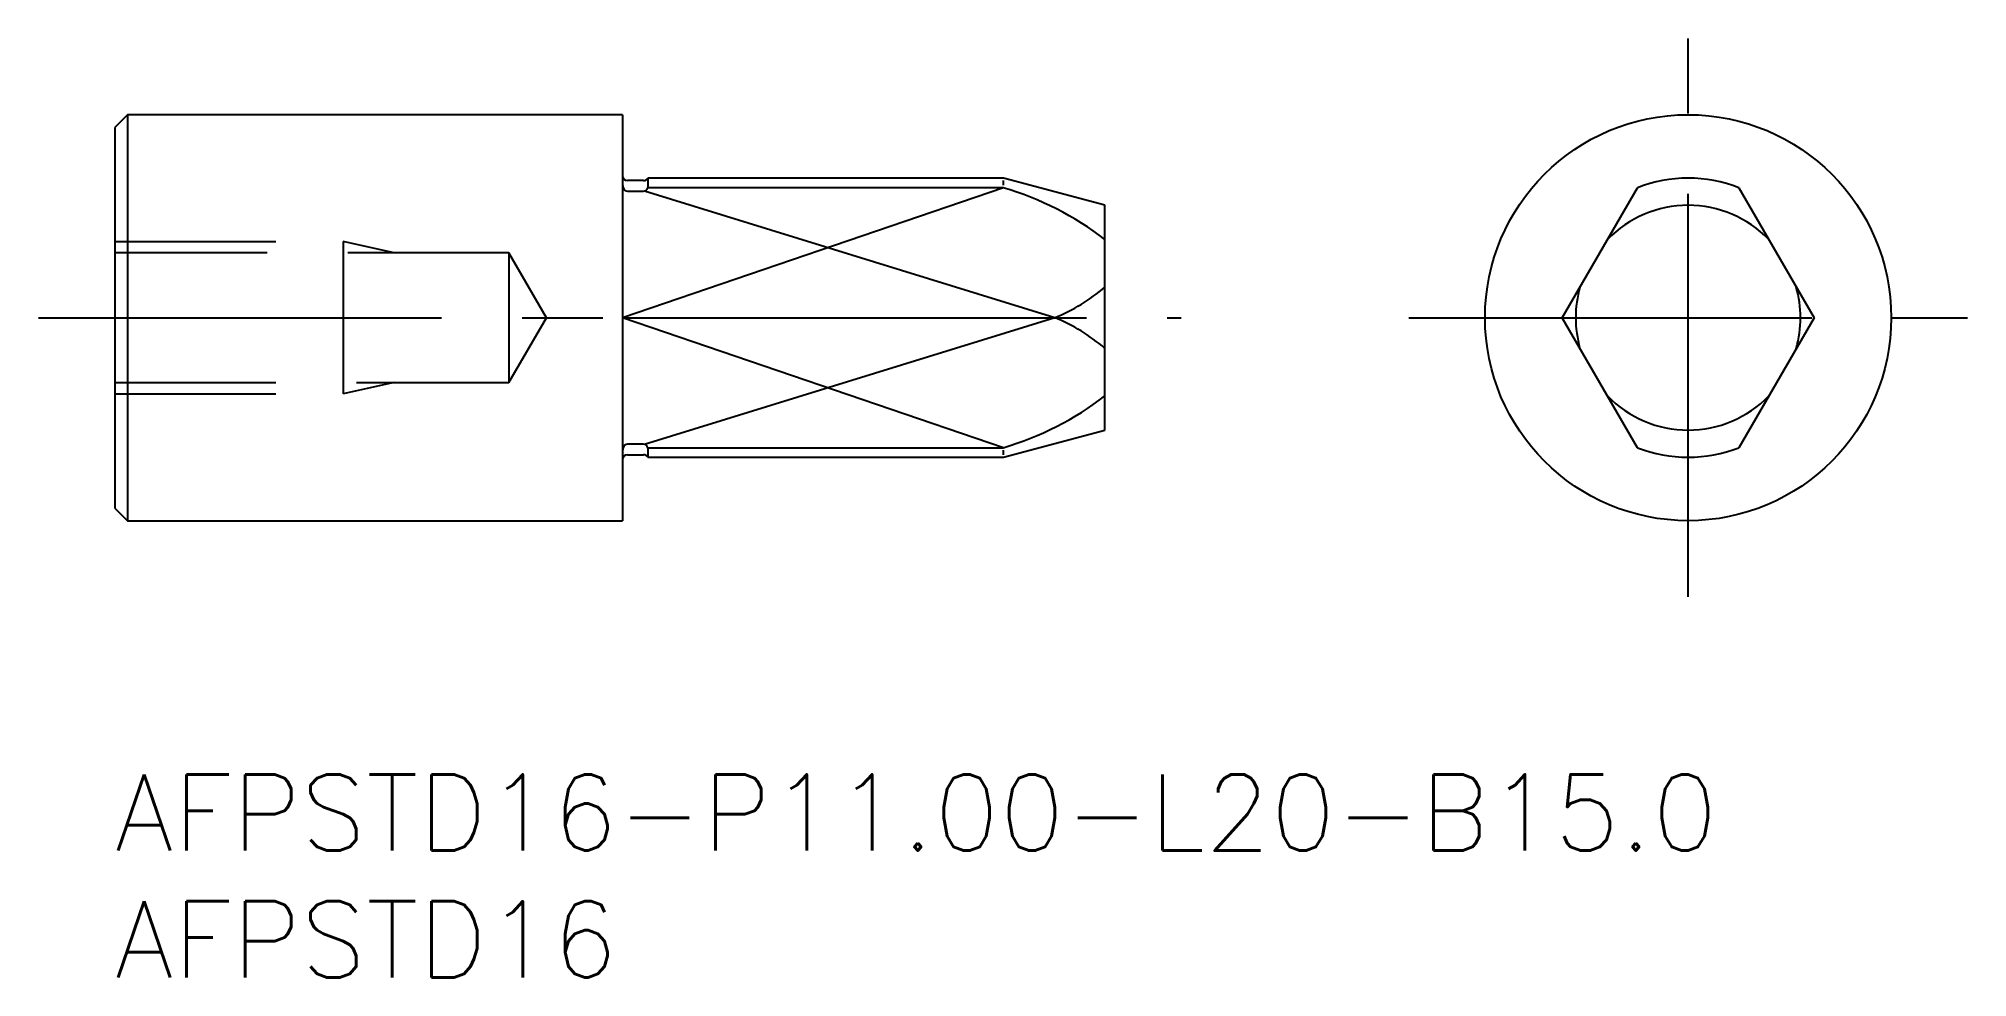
# Model space of a CAD drawing. Extents: x -3 to 73, y -8 to 29.
import ezdxf

# ---------------------------------------------------------------- set-up
doc = ezdxf.new("R2010")
doc.units = 0
doc.header["$LTSCALE"] = 0.5
doc.linetypes.add('CENTER', pattern=[50.8, 31.75, -6.35, 6.35, -6.35])
doc.linetypes.add('DASHED', pattern=[19.05, 12.7, -6.35])
for name, color, linetype in [('MSM_CENTER', 1, 'CENTER'), ('MSM_CONTINUOUS', 7, 'CONTINUOUS'), ('MSM_DASHED', 4, 'DASHED'), ('MSM_NARROW', 5, 'CONTINUOUS'), ('MSM_PART_NUMBER', 7, 'CONTINUOUS')]:
    doc.layers.add(name, color=color, linetype=linetype)
doc.styles.get("Standard").update_dxf_attribs({"font": 'txt.shx', "height": 1, "bigfont": 'bigfont.shx'})

# ---------------------------------------------------------------- blocks, each defined once
blk = doc.blocks.new('*U17')
at = {"layer": 'MSM_PART_NUMBER'}
blk.add_text('AFPSTD16-P11.00-L20-B15.0', height=3, dxfattribs=at).set_placement((0, -3))
blk = doc.blocks.new('*U18')
at = {"layer": 'MSM_PART_NUMBER'}
blk.add_text('AFPSTD16', height=3, dxfattribs=at).set_placement((0, -8))

msp = doc.modelspace()

# ---------------------------------------------------------------- linework, layer by layer
at = {"layer": 'MSM_CENTER'}
for p, q in [((61.973, 7), (61.973, 29)), ((-3, 18), (42, 18)), ((50.973, 18), (72.973, 18))]:
    msp.add_line(p, q, dxfattribs=at)
at = {"layer": 'MSM_CONTINUOUS'}
for p, q in [((0.5, 26), (0, 25.5)), ((20, 26), (0.5, 26)), ((0.5, 26), (0.5, 10)), ((20, 26), (20, 10)), ((0, 25.5), (0, 10.5)), ((20.827, 23.4), (20.2, 23.4)), ((20.2, 22.983), (20.827, 22.983)), ((35, 23.5), (21, 23.5)), ((21, 23.5), (21, 23.123)), ((35, 23.123), (21, 23.123)), ((39, 22.428), (35, 23.5)), ((57.015, 18), (59.973, 23.123)), ((63.973, 23.123), (66.932, 18)), ((39, 13.572), (39, 22.428)), ((20, 18), (37.023, 18)), ((59.973, 12.877), (57.015, 18)), ((66.932, 18), (63.973, 12.877)), ((20.827, 13.017), (20.2, 13.017)), ((35, 12.5), (39, 13.572)), ((20.2, 12.6), (20.827, 12.6)), ((21, 12.877), (21, 12.5)), ((21, 12.877), (35, 12.877)), ((21, 12.5), (35, 12.5)), ((0, 10.5), (0.5, 10)), ((0.5, 10), (20, 10))]:
    msp.add_line(p, q, dxfattribs=at)
msp.add_circle((61.973, 18), 8, dxfattribs=at)
for centre, radius, start, end in [((20.2, 23.6), 0.2, 180, 270), ((20.401, 23.273), 0.401, 181.80587, 201.15907), ((20.226, 23.189), 0.208, 197.07341, 262.93626), ((20.827, 23.6), 0.2, 270, 330), ((20.801, 23.191), 0.21, 277.00816, 341.14592), ((31.503, 11.32), 12.31, 52.48408, 73.4981), ((61.973, 18), 5.5, 68.67631, 111.32369), ((61.973, 18), 4.428, 44.15311, 135.84689), ((34.327, 24.629), 7.157, 292.1272, 310.76573), ((61.973, 18), 4.428, 164.15311, 195.84689), ((61.973, 18), 4.428, 344.15311, 15.84689), ((34.327, 11.371), 7.157, 49.23427, 67.8728), ((31.503, 24.68), 12.31, 286.5019, 307.51592), ((61.973, 18), 4.428, 224.15311, 315.84689), ((20.226, 12.811), 0.208, 97.06374, 162.92659), ((20.801, 12.809), 0.21, 18.85408, 82.99184), ((20.401, 12.727), 0.401, 158.84093, 178.19413), ((20.2, 12.4), 0.2, 90, 180), ((20.827, 12.4), 0.2, 30, 90), ((61.973, 18), 5.5, 248.67631, 291.32369)]:
    msp.add_arc(centre, radius, start, end, dxfattribs=at)
at = {"layer": 'MSM_DASHED'}
for p, q in [((0, 21), (9, 21)), ((15.528, 20.55), (0, 20.55)), ((9, 21), (9, 15)), ((11, 20.55), (9, 21)), ((17, 18), (15.528, 20.55)), ((15.528, 20.55), (15.528, 15.45)), ((15.528, 15.45), (17, 18)), ((0, 15.45), (15.528, 15.45)), ((11, 15.45), (9, 15)), ((0, 15), (9, 15))]:
    msp.add_line(p, q, dxfattribs=at)
at = {"layer": 'MSM_NARROW'}
for p, q in [((35, 23.123), (20, 18)), ((37.023, 18), (20.868, 22.992)), ((35, 23.223), (35, 23.4)), ((35, 12.877), (20, 18)), ((37.023, 18), (20.868, 13.008)), ((35, 12.6), (35, 12.777))]:
    msp.add_line(p, q, dxfattribs=at)

# ---------------------------------------------------------------- block references
at = {"layer": 'MSM_CONTINUOUS'}
for name in ['*U17', '*U18']:
    msp.add_blockref(name, (0, 0), dxfattribs=at)

doc.saveas('drawing.dxf')
